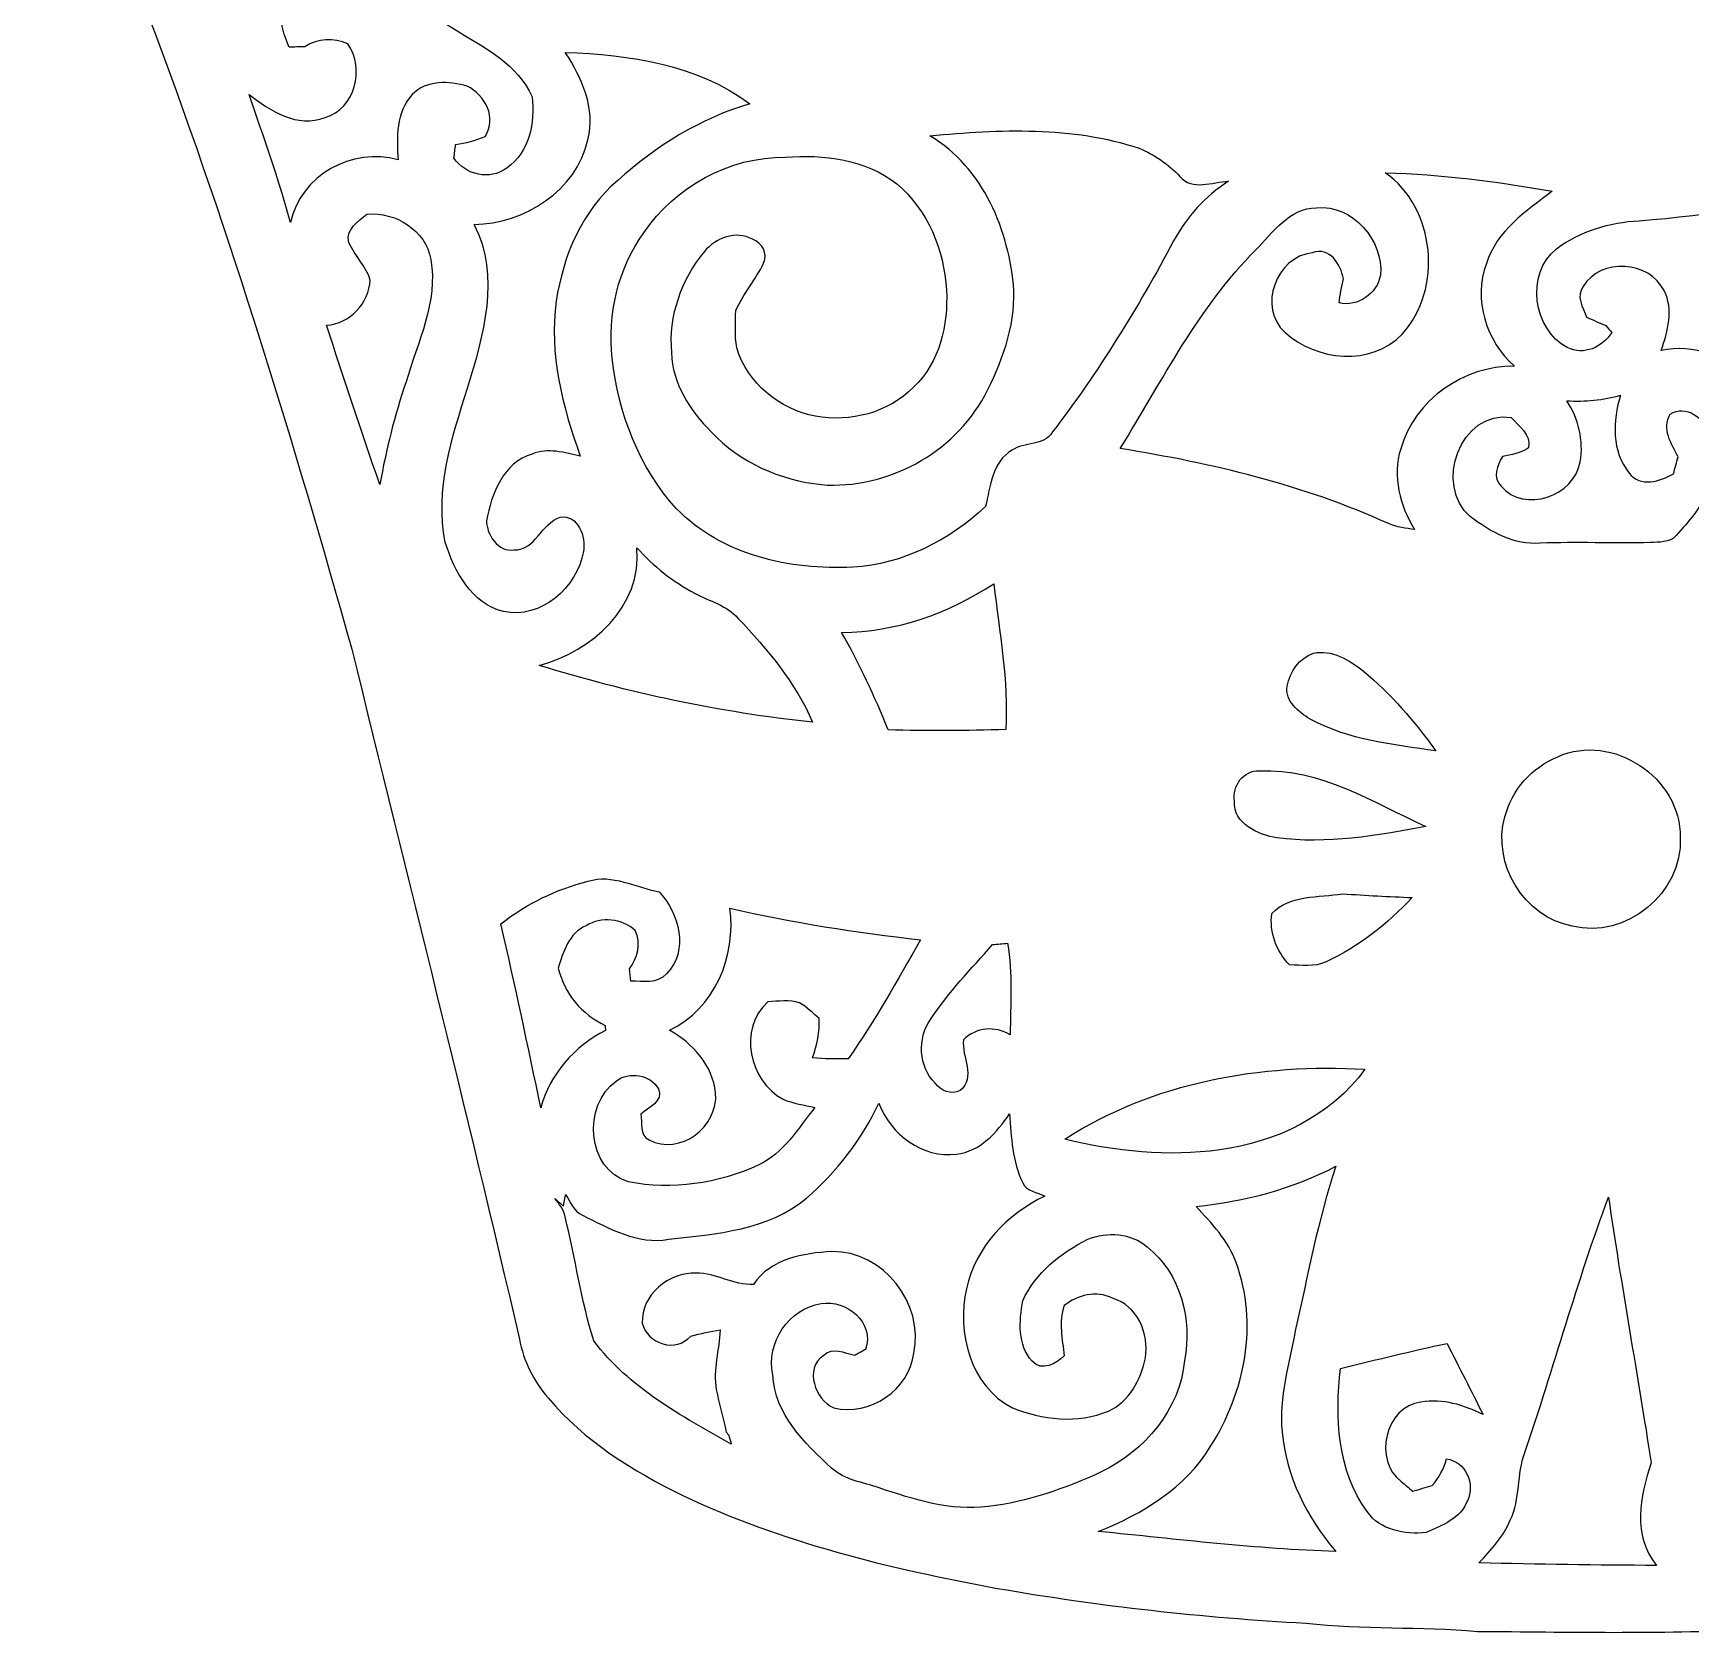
# Model space of a CAD drawing. Header units: centimetres. Extents: x -11.5 to 10.3, y -13.2 to 13.5.
# Drawn here: x -11.48 to -0.26, y -13.19 to -2.36 of the extents above; entities that cross this region are included whole.
import ezdxf

# ---------------------------------------------------------------- set-up
doc = ezdxf.new("R2010")
doc.units = ezdxf.units.CM
doc.header["$MEASUREMENT"] = 0
doc.layers.add('Camada 1', color=7, linetype='Continuous')

msp = doc.modelspace()

# ---------------------------------------------------------------- linework, layer by layer
at = {"layer": 'Camada 1', "color": 156}
for points, knots in [([(-0.26134, 13.4301), (0.40399, 13.52499), (1.09402, 13.46854), (1.72478, 13.23042), (1.72478, 13.23042), (1.97243, 13.12988), (2.21338, 13.00182), (2.40987, 12.81838), (2.40987, 12.81838), (2.46915, 12.7711), (2.44128, 12.68821), (2.44269, 12.62329), (2.44269, 12.62329), (2.10014, 12.47195), (1.73996, 12.25182), (1.60767, 11.8814), (1.60767, 11.8814), (1.56815, 11.69937), (1.57168, 11.49864), (1.65459, 11.3286), (1.65459, 11.3286), (1.7823, 11.03967), (2.01865, 10.8213), (2.24902, 10.61422), (2.24902, 10.61422), (2.57004, 10.35141), (2.91859, 10.12245), (3.28548, 9.92912), (3.28548, 9.92912), (3.56875, 9.76932), (3.87673, 9.66243), (4.17237, 9.52802), (4.17237, 9.52802), (4.77314, 9.2719), (5.37498, 9.01649), (5.9606, 8.72615), (5.9606, 8.72615), (6.30137, 8.54694), (6.63368, 8.34198), (6.91522, 8.0774), (6.91522, 8.0774), (7.09407, 7.91582), (7.17062, 7.68016), (7.25282, 7.46109), (7.25282, 7.46109), (7.43203, 6.93404), (7.54703, 6.37172), (7.47718, 5.81397), (7.47718, 5.81397), (7.43732, 5.58713), (7.37522, 5.35714), (7.23623, 5.1691), (7.23623, 5.1691), (7.9164, 5.08055), (8.57396, 4.78597), (9.05868, 4.29561), (9.05868, 4.29561), (9.65241, 3.69414), (9.99284, 2.80795), (9.83938, 1.96446), (9.83938, 1.96446), (9.76882, 1.59192), (9.61397, 1.23033), (9.6337, 0.84439), (9.6337, 0.84439), (9.64888, 0.4775), (9.6069, 0.11203), (9.61502, -0.2545), (9.61502, -0.2545), (9.61713, -0.45769), (9.84608, -0.53707), (10.00977, -0.57834), (10.00977, -0.57834), (10.10396, -0.59951), (10.2733, -0.60799), (10.25284, -0.74768), (10.25284, -0.74768), (10.10961, -1.08105), (9.93992, -1.40385), (9.79564, -1.73758), (9.79564, -1.73758), (9.149, -3.17338), (8.57997, -4.6441), (8.08608, -6.13919), (8.08608, -6.13919), (7.85571, -6.80735), (7.728, -7.50409), (7.55302, -8.18742), (7.55302, -8.18742), (7.30644, -9.21788), (7.06408, -10.24976), (6.87463, -11.29221), (6.87463, -11.29221), (6.78892, -11.67921), (6.45836, -11.94909), (6.13097, -12.13853), (6.13097, -12.13853), (5.43777, -12.52976), (4.6479, -12.69944), (3.8732, -12.84514), (3.8732, -12.84514), (2.63988, -13.05575), (1.38823, -13.13477), (0.13906, -13.16193), (0.13906, -13.16193), (-0.47513, -13.19051), (-1.09073, -13.17852), (-1.70527, -13.17357), (-1.70527, -13.17357), (-2.09155, -13.14042), (-2.48101, -13.16088), (-2.86661, -13.11854), (-2.86661, -13.11854), (-3.56687, -13.08044), (-4.26502, -13.00247), (-4.95611, -12.88253), (-4.95611, -12.88253), (-5.68425, -12.74883), (-6.41237, -12.57278), (-7.08371, -12.25353), (-7.08371, -12.25353), (-7.42238, -12.08949), (-7.75117, -11.88452), (-7.99599, -11.59419), (-7.99599, -11.59419), (-8.09301, -11.48024), (-8.16356, -11.34408), (-8.18967, -11.19626), (-8.18967, -11.19626), (-8.55267, -9.63557), (-8.94355, -8.08122), (-9.32492, -6.52513), (-9.32492, -6.52513), (-9.72002, -5.12213), (-10.14513, -3.72619), (-10.65525, -2.36023), (-10.65525, -2.36023), (-10.88136, -1.78697), (-11.0948, -1.19994), (-11.43663, -0.68278), (-11.43663, -0.68278), (-11.48145, -0.62774), (-11.45957, -0.55683), (-11.45041, -0.49438), (-11.45041, -0.49438), (-11.34633, -0.44288), (-11.23802, -0.40056), (-11.12619, -0.36916), (-11.12619, -0.36916), (-11.04294, -0.33953), (-10.94346, -0.31517), (-10.89547, -0.23333), (-10.89547, -0.23333), (-10.78047, -0.03119), (-10.74625, 0.20269), (-10.72015, 0.42987), (-10.72015, 0.42987), (-11.14066, 1.21446), (-11.38619, 2.10839), (-11.3435, 3.00235), (-11.3435, 3.00235), (-11.30187, 3.7989), (-10.98825, 4.58773), (-10.43793, 5.16945), (-10.43793, 5.16945), (-10.2566, 5.36489), (-10.00505, 5.53916), (-9.72424, 5.48341), (-9.72424, 5.48341), (-9.71684, 6.23977), (-9.51998, 7.01941), (-9.05715, 7.62866), (-9.05715, 7.62866), (-8.69132, 8.12079), (-8.12546, 8.44041), (-7.52822, 8.55576), (-7.52822, 8.55576), (-6.95177, 8.66901), (-6.36123, 8.69335), (-5.77527, 8.68312), (-5.77527, 8.68312), (-5.68318, 9.03625), (-5.60346, 9.39361), (-5.46659, 9.73299), (-5.46659, 9.73299), (-5.27325, 10.25897), (-5.04113, 10.78955), (-4.64037, 11.19348), (-4.64037, 11.19348), (-4.12954, 11.68772), (-3.52841, 12.07754), (-2.91494, 12.43174), (-2.91494, 12.43174), (-2.08874, 12.89422), (-1.21243, 13.31579), (-0.26134, 13.4301)], [0, 0, 0, 0, 0.02, 0.02, 0.02, 0.02, 0.04, 0.04, 0.04, 0.04, 0.06, 0.06, 0.06, 0.06, 0.08, 0.08, 0.08, 0.08, 0.1, 0.1, 0.1, 0.1, 0.12, 0.12, 0.12, 0.12, 0.14, 0.14, 0.14, 0.14, 0.16, 0.16, 0.16, 0.16, 0.18, 0.18, 0.18, 0.18, 0.2, 0.2, 0.2, 0.2, 0.22, 0.22, 0.22, 0.22, 0.24, 0.24, 0.24, 0.24, 0.26, 0.26, 0.26, 0.26, 0.28, 0.28, 0.28, 0.28, 0.3, 0.3, 0.3, 0.3, 0.32, 0.32, 0.32, 0.32, 0.34, 0.34, 0.34, 0.34, 0.36, 0.36, 0.36, 0.36, 0.38, 0.38, 0.38, 0.38, 0.4, 0.4, 0.4, 0.4, 0.42, 0.42, 0.42, 0.42, 0.44, 0.44, 0.44, 0.44, 0.46, 0.46, 0.46, 0.46, 0.48, 0.48, 0.48, 0.48, 0.5, 0.5, 0.5, 0.5, 0.52, 0.52, 0.52, 0.52, 0.54, 0.54, 0.54, 0.54, 0.56, 0.56, 0.56, 0.56, 0.58, 0.58, 0.58, 0.58, 0.6, 0.6, 0.6, 0.6, 0.62, 0.62, 0.62, 0.62, 0.64, 0.64, 0.64, 0.64, 0.66, 0.66, 0.66, 0.66, 0.68, 0.68, 0.68, 0.68, 0.7, 0.7, 0.7, 0.7, 0.72, 0.72, 0.72, 0.72, 0.74, 0.74, 0.74, 0.74, 0.76, 0.76, 0.76, 0.76, 0.78, 0.78, 0.78, 0.78, 0.8, 0.8, 0.8, 0.8, 0.82, 0.82, 0.82, 0.82, 0.84, 0.84, 0.84, 0.84, 0.86, 0.86, 0.86, 0.86, 0.88, 0.88, 0.88, 0.88, 0.9, 0.9, 0.9, 0.9, 0.92, 0.92, 0.92, 0.92, 0.94, 0.94, 0.94, 0.94, 0.96, 0.96, 0.96, 0.96, 1, 1, 1, 1]), ([(-9.76307, -2.16937), (-9.76307, -2.16937), (-9.76307, -2.16937), (-9.76307, -2.16937), (-9.76307, -2.16937), (-9.83785, -2.25299), (-9.78212, -2.36411), (-9.7486, -2.45266), (-9.7486, -2.45266), (-9.72248, -2.45159), (-9.66957, -2.44984), (-9.64345, -2.44877), (-9.64345, -2.44877), (-9.55175, -2.39127), (-9.44874, -2.38774), (-9.35102, -2.43008), (-9.35102, -2.43008), (-9.23532, -2.59553), (-9.2995, -2.87071), (-9.50517, -2.9275), (-9.50517, -2.9275), (-9.69074, -3.00229), (-9.87841, -2.8827), (-10.02025, -2.77158), (-10.02025, -2.77158), (-9.92287, -3.05909), (-9.8174, -3.34484), (-9.74012, -3.63905), (-9.74012, -3.63905), (-9.67239, -3.3219), (-9.31996, -3.12399), (-9.01128, -3.21501), (-9.01128, -3.21501), (-9.02223, -3.06508), (-9.02575, -2.89045), (-8.91568, -2.77299), (-8.91568, -2.77299), (-8.82114, -2.67279), (-8.66591, -2.6809), (-8.54385, -2.71476), (-8.54385, -2.71476), (-8.4211, -2.77862), (-8.34066, -2.92784), (-8.42215, -3.05697), (-8.42215, -3.05697), (-8.48635, -3.08306), (-8.55303, -3.10177), (-8.62181, -3.10952), (-8.62181, -3.10952), (-8.6257, -3.14058), (-8.62958, -3.17162), (-8.63346, -3.20302), (-8.63346, -3.20302), (-8.55408, -3.31661), (-8.39041, -3.35683), (-8.27646, -3.27004), (-8.27646, -3.27004), (-8.12088, -3.16385), (-8.08526, -2.96348), (-8.10465, -2.7878), (-8.10465, -2.7878), (-8.19991, -2.56731), (-8.42461, -2.45512), (-8.61937, -2.33694), (-8.61937, -2.33694), (-8.83243, -2.20642), (-9.06984, -2.11504), (-9.31645, -2.07307), (-9.31645, -2.07307), (-9.46638, -2.05896), (-9.66182, -2.02755), (-9.76307, -2.16937)], [0, 0, 0, 0, 0.05263158, 0.05263158, 0.05263158, 0.05263158, 0.10526316, 0.10526316, 0.10526316, 0.10526316, 0.15789474, 0.15789474, 0.15789474, 0.15789474, 0.21052632, 0.21052632, 0.21052632, 0.21052632, 0.26315789, 0.26315789, 0.26315789, 0.26315789, 0.31578947, 0.31578947, 0.31578947, 0.31578947, 0.36842105, 0.36842105, 0.36842105, 0.36842105, 0.42105263, 0.42105263, 0.42105263, 0.42105263, 0.47368421, 0.47368421, 0.47368421, 0.47368421, 0.52631579, 0.52631579, 0.52631579, 0.52631579, 0.57894737, 0.57894737, 0.57894737, 0.57894737, 0.63157895, 0.63157895, 0.63157895, 0.63157895, 0.68421053, 0.68421053, 0.68421053, 0.68421053, 0.73684211, 0.73684211, 0.73684211, 0.73684211, 0.78947368, 0.78947368, 0.78947368, 0.78947368, 0.84210526, 0.84210526, 0.84210526, 0.84210526, 0.89473684, 0.89473684, 0.89473684, 0.89473684, 1, 1, 1, 1]), ([(-7.87993, -2.48687), (-7.87993, -2.48687), (-7.87993, -2.48687), (-7.87993, -2.48687), (-7.87993, -2.48687), (-7.76669, -2.66009), (-7.67355, -2.86718), (-7.72683, -3.07814), (-7.72683, -3.07814), (-7.80267, -3.42421), (-8.15652, -3.6447), (-8.49694, -3.65245), (-8.49694, -3.65245), (-8.30996, -4.00311), (-8.43484, -4.40529), (-8.54139, -4.76017), (-8.54139, -4.76017), (-8.64758, -5.09531), (-8.76258, -5.44774), (-8.69202, -5.80264), (-8.69202, -5.80264), (-8.63204, -5.99949), (-8.51317, -6.21856), (-8.29868, -6.27148), (-8.29868, -6.27148), (-8.04326, -6.32545), (-7.7988, -6.10884), (-7.75716, -5.86508), (-7.75716, -5.86508), (-7.73706, -5.767), (-7.79385, -5.61495), (-7.91379, -5.63188), (-7.91379, -5.63188), (-8.04255, -5.67352), (-8.08066, -5.85802), (-8.22637, -5.85485), (-8.22637, -5.85485), (-8.33325, -5.87037), (-8.41333, -5.7536), (-8.41297, -5.65729), (-8.41297, -5.65729), (-8.37947, -5.47596), (-8.29939, -5.26078), (-8.10289, -5.20538), (-8.10289, -5.20538), (-7.9967, -5.15953), (-7.88451, -5.19763), (-7.77797, -5.21985), (-7.77797, -5.21985), (-7.89863, -4.88576), (-7.99141, -4.52735), (-7.94061, -4.17034), (-7.94061, -4.17034), (-7.89686, -3.86307), (-7.76245, -3.55897), (-7.52469, -3.3533), (-7.52469, -3.3533), (-7.26644, -3.12258), (-6.96553, -2.93174), (-6.63039, -2.83612), (-6.63039, -2.83612), (-6.98704, -2.56661), (-7.44566, -2.5031), (-7.87993, -2.48687)], [0, 0, 0, 0, 0.05882353, 0.05882353, 0.05882353, 0.05882353, 0.11764706, 0.11764706, 0.11764706, 0.11764706, 0.17647059, 0.17647059, 0.17647059, 0.17647059, 0.23529412, 0.23529412, 0.23529412, 0.23529412, 0.29411765, 0.29411765, 0.29411765, 0.29411765, 0.35294118, 0.35294118, 0.35294118, 0.35294118, 0.41176471, 0.41176471, 0.41176471, 0.41176471, 0.47058824, 0.47058824, 0.47058824, 0.47058824, 0.52941176, 0.52941176, 0.52941176, 0.52941176, 0.58823529, 0.58823529, 0.58823529, 0.58823529, 0.64705882, 0.64705882, 0.64705882, 0.64705882, 0.70588235, 0.70588235, 0.70588235, 0.70588235, 0.76470588, 0.76470588, 0.76470588, 0.76470588, 0.82352941, 0.82352941, 0.82352941, 0.82352941, 0.88235294, 0.88235294, 0.88235294, 0.88235294, 1, 1, 1, 1]), ([(-5.41119, -3.05097), (-5.41119, -3.05097), (-5.41119, -3.05097), (-5.41119, -3.05097), (-5.41119, -3.05097), (-5.05066, -3.26898), (-4.87461, -3.69231), (-4.84321, -4.09801), (-4.84321, -4.09801), (-4.83617, -4.34814), (-4.92648, -4.59155), (-5.04077, -4.81028), (-5.04077, -4.81028), (-5.25351, -5.20114), (-5.70259, -5.44667), (-6.14603, -5.41281), (-6.14603, -5.41281), (-6.42472, -5.38247), (-6.69883, -5.26288), (-6.89144, -5.05615), (-6.89144, -5.05615), (-7.03397, -4.91188), (-7.15568, -4.72842), (-7.16131, -4.51924), (-7.16131, -4.51924), (-7.18319, -4.27264), (-7.095, -4.02323), (-6.93802, -3.83413), (-6.93802, -3.83413), (-6.86145, -3.74383), (-6.72387, -3.68914), (-6.61346, -3.75229), (-6.61346, -3.75229), (-6.54855, -3.77346), (-6.50516, -3.84931), (-6.53796, -3.91421), (-6.53796, -3.91421), (-6.59053, -4.0264), (-6.6752, -4.12129), (-6.72599, -4.23524), (-6.72599, -4.23524), (-6.7274, -4.31885), (-6.73411, -4.40317), (-6.71929, -4.48642), (-6.71929, -4.48642), (-6.64839, -4.72525), (-6.42791, -4.90235), (-6.18696, -4.94998), (-6.18696, -4.94998), (-5.95234, -4.9923), (-5.69271, -4.92633), (-5.52372, -4.75347), (-5.52372, -4.75347), (-5.34487, -4.58802), (-5.28701, -4.32943), (-5.29971, -4.09483), (-5.29971, -4.09483), (-5.31595, -3.82496), (-5.42566, -3.55191), (-5.63662, -3.37622), (-5.63662, -3.37622), (-5.84863, -3.21148), (-6.13015, -3.17479), (-6.39085, -3.19737), (-6.39085, -3.19737), (-6.76938, -3.19208), (-7.13698, -3.39705), (-7.3483, -3.70819), (-7.3483, -3.70819), (-7.52433, -3.9509), (-7.59383, -4.26135), (-7.56172, -4.55732), (-7.56172, -4.55732), (-7.52257, -4.92881), (-7.38041, -5.29745), (-7.1271, -5.5758), (-7.1271, -5.5758), (-6.82125, -5.88906), (-6.3577, -5.99348), (-5.93331, -5.97162), (-5.93331, -5.97162), (-5.59357, -5.95221), (-5.28172, -5.78924), (-5.03512, -5.56133), (-5.03512, -5.56133), (-5.00196, -5.42623), (-4.99068, -5.25688), (-4.85627, -5.17963), (-4.85627, -5.17963), (-4.77266, -5.11966), (-4.63966, -5.15563), (-4.58252, -5.05615), (-4.58252, -5.05615), (-4.27031, -4.65153), (-4.0029, -4.21372), (-3.76195, -3.76357), (-3.76195, -3.76357), (-3.67553, -3.59989), (-3.54641, -3.45983), (-3.39119, -3.35929), (-3.39119, -3.35929), (-3.49949, -3.36282), (-3.63743, -3.42773), (-3.71927, -3.32649), (-3.71927, -3.32649), (-3.79618, -3.24323), (-3.89213, -3.1822), (-3.99443, -3.13598), (-3.99443, -3.13598), (-4.45023, -2.98395), (-4.93988, -3.00863), (-5.41119, -3.05097)], [0, 0, 0, 0, 0.03448276, 0.03448276, 0.03448276, 0.03448276, 0.06896552, 0.06896552, 0.06896552, 0.06896552, 0.10344828, 0.10344828, 0.10344828, 0.10344828, 0.13793103, 0.13793103, 0.13793103, 0.13793103, 0.17241379, 0.17241379, 0.17241379, 0.17241379, 0.20689655, 0.20689655, 0.20689655, 0.20689655, 0.24137931, 0.24137931, 0.24137931, 0.24137931, 0.27586207, 0.27586207, 0.27586207, 0.27586207, 0.31034483, 0.31034483, 0.31034483, 0.31034483, 0.34482759, 0.34482759, 0.34482759, 0.34482759, 0.37931034, 0.37931034, 0.37931034, 0.37931034, 0.4137931, 0.4137931, 0.4137931, 0.4137931, 0.44827586, 0.44827586, 0.44827586, 0.44827586, 0.48275862, 0.48275862, 0.48275862, 0.48275862, 0.51724138, 0.51724138, 0.51724138, 0.51724138, 0.55172414, 0.55172414, 0.55172414, 0.55172414, 0.5862069, 0.5862069, 0.5862069, 0.5862069, 0.62068966, 0.62068966, 0.62068966, 0.62068966, 0.65517241, 0.65517241, 0.65517241, 0.65517241, 0.68965517, 0.68965517, 0.68965517, 0.68965517, 0.72413793, 0.72413793, 0.72413793, 0.72413793, 0.75862069, 0.75862069, 0.75862069, 0.75862069, 0.79310345, 0.79310345, 0.79310345, 0.79310345, 0.82758621, 0.82758621, 0.82758621, 0.82758621, 0.86206897, 0.86206897, 0.86206897, 0.86206897, 0.89655172, 0.89655172, 0.89655172, 0.89655172, 0.93103448, 0.93103448, 0.93103448, 0.93103448, 1, 1, 1, 1]), ([(-2.32933, -3.30179), (-2.32933, -3.30179), (-2.32933, -3.30179), (-2.32933, -3.30179), (-2.32933, -3.30179), (-1.98854, -3.54238), (-1.93774, -4.08814), (-2.21502, -4.39506), (-2.21502, -4.39506), (-2.42281, -4.61377), (-2.79888, -4.57532), (-3.00877, -4.38129), (-3.00877, -4.38129), (-3.19609, -4.21619), (-3.06663, -3.86765), (-2.82392, -3.84436), (-2.82392, -3.84436), (-2.70469, -3.80063), (-2.63131, -3.92022), (-2.61331, -4.02004), (-2.61331, -4.02004), (-2.62531, -4.07403), (-2.63484, -4.128), (-2.64224, -4.18303), (-2.64224, -4.18303), (-2.51488, -4.20985), (-2.38507, -4.12236), (-2.36214, -3.99465), (-2.36214, -3.99465), (-2.3392, -3.7604), (-2.55157, -3.51487), (-2.79429, -3.53921), (-2.79429, -3.53921), (-2.97773, -3.53921), (-3.09168, -3.70714), (-3.2074, -3.82531), (-3.2074, -3.82531), (-3.59368, -4.21302), (-3.83816, -4.70832), (-4.12355, -5.16834), (-4.12355, -5.16834), (-3.50231, -5.26853), (-2.88178, -5.41458), (-2.30711, -5.67634), (-2.30711, -5.67634), (-2.25137, -5.70104), (-2.19068, -5.70774), (-2.13072, -5.7162), (-2.13072, -5.7162), (-2.23195, -5.55604), (-2.2824, -5.35531), (-2.22525, -5.1701), (-2.22525, -5.1701), (-2.13106, -4.83813), (-1.79699, -4.60673), (-1.4555, -4.6106), (-1.4555, -4.6106), (-1.6467, -4.44338), (-1.73665, -4.15799), (-1.64529, -3.91633), (-1.64529, -3.91633), (-1.5758, -3.6962), (-1.37612, -3.55826), (-1.19903, -3.42738), (-1.19903, -3.42738), (-1.57261, -3.3607), (-1.94973, -3.31273), (-2.32933, -3.30179)], [0, 0, 0, 0, 0.05555556, 0.05555556, 0.05555556, 0.05555556, 0.11111111, 0.11111111, 0.11111111, 0.11111111, 0.16666667, 0.16666667, 0.16666667, 0.16666667, 0.22222222, 0.22222222, 0.22222222, 0.22222222, 0.27777778, 0.27777778, 0.27777778, 0.27777778, 0.33333333, 0.33333333, 0.33333333, 0.33333333, 0.38888889, 0.38888889, 0.38888889, 0.38888889, 0.44444444, 0.44444444, 0.44444444, 0.44444444, 0.5, 0.5, 0.5, 0.5, 0.55555556, 0.55555556, 0.55555556, 0.55555556, 0.61111111, 0.61111111, 0.61111111, 0.61111111, 0.66666667, 0.66666667, 0.66666667, 0.66666667, 0.72222222, 0.72222222, 0.72222222, 0.72222222, 0.77777778, 0.77777778, 0.77777778, 0.77777778, 0.83333333, 0.83333333, 0.83333333, 0.83333333, 0.88888889, 0.88888889, 0.88888889, 0.88888889, 1, 1, 1, 1]), ([(-0.612, -3.62706), (-0.612, -3.62706), (-0.612, -3.62706), (-0.612, -3.62706), (-0.612, -3.62706), (-0.81097, -3.63552), (-1.01029, -3.69867), (-1.17115, -3.81649), (-1.17115, -3.81649), (-1.38177, -3.98618), (-1.33061, -4.36119), (-1.09778, -4.48535), (-1.09778, -4.48535), (-0.98383, -4.54039), (-0.86036, -4.4836), (-0.79721, -4.38271), (-0.79721, -4.38271), (-0.80709, -4.37106), (-0.8272, -4.34777), (-0.83707, -4.33613), (-0.83707, -4.33613), (-0.88082, -4.3171), (-0.92457, -4.29805), (-0.96796, -4.27934), (-0.96796, -4.27934), (-0.99019, -4.21372), (-1.04203, -4.13576), (-0.98982, -4.07084), (-0.98982, -4.07084), (-0.87129, -3.87505), (-0.54181, -3.89693), (-0.44302, -4.09978), (-0.44302, -4.09978), (-0.37565, -4.22783), (-0.41833, -4.37565), (-0.46243, -4.50406), (-0.46243, -4.50406), (-0.24758, -4.45996), (-0.00099, -4.53617), (0.11119, -4.73478), (0.11119, -4.73478), (0.1708, -4.58097), (0.23218, -4.42751), (0.2858, -4.27159), (0.2858, -4.27159), (0.38846, -3.95972), (0.58425, -3.68139), (0.83402, -3.46936), (0.83402, -3.46936), (0.35036, -3.5071), (-0.1287, -3.58754), (-0.612, -3.62706)], [0, 0, 0, 0, 0.07142857, 0.07142857, 0.07142857, 0.07142857, 0.14285714, 0.14285714, 0.14285714, 0.14285714, 0.21428571, 0.21428571, 0.21428571, 0.21428571, 0.28571429, 0.28571429, 0.28571429, 0.28571429, 0.35714286, 0.35714286, 0.35714286, 0.35714286, 0.42857143, 0.42857143, 0.42857143, 0.42857143, 0.5, 0.5, 0.5, 0.5, 0.57142857, 0.57142857, 0.57142857, 0.57142857, 0.64285714, 0.64285714, 0.64285714, 0.64285714, 0.71428571, 0.71428571, 0.71428571, 0.71428571, 0.78571429, 0.78571429, 0.78571429, 0.78571429, 0.85714286, 0.85714286, 0.85714286, 0.85714286, 1, 1, 1, 1]), ([(-9.34432, -3.77628), (-9.34432, -3.77628), (-9.34432, -3.77628), (-9.34432, -3.77628), (-9.34432, -3.77628), (-9.3041, -3.86448), (-9.22791, -3.93292), (-9.20004, -4.02781), (-9.20004, -4.02781), (-9.20744, -4.18303), (-9.33867, -4.3245), (-9.49635, -4.33437), (-9.49635, -4.33437), (-9.37711, -4.69385), (-9.26177, -5.0551), (-9.13441, -5.41176), (-9.13441, -5.41176), (-9.09207, -5.1761), (-9.03564, -4.94328), (-8.95695, -4.71714), (-8.95695, -4.71714), (-8.87899, -4.44691), (-8.73929, -4.17704), (-8.78974, -3.88811), (-8.78974, -3.88811), (-8.82502, -3.69091), (-9.02892, -3.56426), (-9.2219, -3.5819), (-9.2219, -3.5819), (-9.28082, -3.63164), (-9.36902, -3.68385), (-9.34432, -3.77628)], [0, 0, 0, 0, 0.11111111, 0.11111111, 0.11111111, 0.11111111, 0.22222222, 0.22222222, 0.22222222, 0.22222222, 0.33333333, 0.33333333, 0.33333333, 0.33333333, 0.44444444, 0.44444444, 0.44444444, 0.44444444, 0.55555556, 0.55555556, 0.55555556, 0.55555556, 0.66666667, 0.66666667, 0.66666667, 0.66666667, 0.77777778, 0.77777778, 0.77777778, 0.77777778, 1, 1, 1, 1]), ([(-1.1006, -4.84449), (-1.1006, -4.84449), (-1.1006, -4.84449), (-1.1006, -4.84449), (-1.1006, -4.84449), (-1.02227, -4.96655), (-0.98524, -5.11331), (-1.00994, -5.25759), (-1.00994, -5.25759), (-1.0491, -5.48796), (-1.38811, -5.61037), (-1.54615, -5.4234), (-1.54615, -5.4234), (-1.60543, -5.36554), (-1.5712, -5.28229), (-1.53592, -5.22231), (-1.53592, -5.22231), (-1.47596, -5.20891), (-1.41174, -5.20185), (-1.36094, -5.1634), (-1.36094, -5.1634), (-1.34155, -5.07133), (-1.42375, -5.01735), (-1.47667, -4.95843), (-1.47667, -4.95843), (-1.82133, -4.90376), (-2.00406, -5.41917), (-1.75289, -5.63049), (-1.75289, -5.63049), (-1.61848, -5.73172), (-1.45584, -5.82381), (-1.28157, -5.80863), (-1.28157, -5.80863), (-1.03321, -5.79945), (-0.78451, -5.81146), (-0.53615, -5.80476), (-0.53615, -5.80476), (-0.47654, -5.80122), (-0.40598, -5.80758), (-0.36152, -5.75784), (-0.36152, -5.75784), (-0.27193, -5.66328), (-0.1922, -5.55781), (-0.12975, -5.4428), (-0.12975, -5.4428), (-0.0726, -5.32532), (-0.03662, -5.17222), (-0.12059, -5.05793), (-0.12059, -5.05793), (-0.1788, -4.96903), (-0.29097, -4.86636), (-0.40211, -4.93514), (-0.40211, -4.93514), (-0.45854, -5.03535), (-0.39399, -5.13589), (-0.34741, -5.22479), (-0.34741, -5.22479), (-0.35835, -5.26288), (-0.36895, -5.30098), (-0.37916, -5.33979), (-0.37916, -5.33979), (-0.46913, -5.39059), (-0.6053, -5.43256), (-0.67939, -5.33485), (-0.67939, -5.33485), (-0.7965, -5.18915), (-0.79192, -4.97855), (-0.73654, -4.8078), (-0.73654, -4.8078), (-0.85541, -4.83955), (-0.97784, -4.85296), (-1.1006, -4.84449)], [0, 0, 0, 0, 0.05263158, 0.05263158, 0.05263158, 0.05263158, 0.10526316, 0.10526316, 0.10526316, 0.10526316, 0.15789474, 0.15789474, 0.15789474, 0.15789474, 0.21052632, 0.21052632, 0.21052632, 0.21052632, 0.26315789, 0.26315789, 0.26315789, 0.26315789, 0.31578947, 0.31578947, 0.31578947, 0.31578947, 0.36842105, 0.36842105, 0.36842105, 0.36842105, 0.42105263, 0.42105263, 0.42105263, 0.42105263, 0.47368421, 0.47368421, 0.47368421, 0.47368421, 0.52631579, 0.52631579, 0.52631579, 0.52631579, 0.57894737, 0.57894737, 0.57894737, 0.57894737, 0.63157895, 0.63157895, 0.63157895, 0.63157895, 0.68421053, 0.68421053, 0.68421053, 0.68421053, 0.73684211, 0.73684211, 0.73684211, 0.73684211, 0.78947368, 0.78947368, 0.78947368, 0.78947368, 0.84210526, 0.84210526, 0.84210526, 0.84210526, 0.89473684, 0.89473684, 0.89473684, 0.89473684, 1, 1, 1, 1]), ([(-7.39486, -5.84003), (-7.39486, -5.84003), (-7.39486, -5.84003), (-7.39486, -5.84003), (-7.39486, -5.84003), (-7.35641, -6.23267), (-7.70249, -6.54735), (-8.05738, -6.6359), (-8.05738, -6.6359), (-7.45448, -6.82041), (-6.8336, -6.95516), (-6.20601, -7.02006), (-6.20601, -7.02006), (-6.321, -6.75161), (-6.51221, -6.52618), (-6.71082, -6.31628), (-6.71082, -6.31628), (-6.78702, -6.2288), (-6.90309, -6.20198), (-7.00152, -6.14942), (-7.00152, -6.14942), (-7.14862, -6.06934), (-7.28444, -5.96633), (-7.39486, -5.84003)], [0, 0, 0, 0, 0.14285714, 0.14285714, 0.14285714, 0.14285714, 0.28571429, 0.28571429, 0.28571429, 0.28571429, 0.42857143, 0.42857143, 0.42857143, 0.42857143, 0.57142857, 0.57142857, 0.57142857, 0.57142857, 0.71428571, 0.71428571, 0.71428571, 0.71428571, 1, 1, 1, 1]), ([(-6.00986, -6.41259), (-6.00986, -6.41259), (-6.00986, -6.41259), (-6.00986, -6.41259), (-6.00986, -6.41259), (-5.88815, -6.62426), (-5.78655, -6.8465), (-5.69377, -7.07264), (-5.69377, -7.07264), (-5.42883, -7.07898), (-5.16319, -7.07968), (-4.89791, -7.06945), (-4.89791, -7.06945), (-4.8799, -6.73821), (-4.9413, -6.41082), (-4.9794, -6.08345), (-4.9794, -6.08345), (-5.28489, -6.28276), (-5.64191, -6.41189), (-6.00986, -6.41259)], [0, 0, 0, 0, 0.16666667, 0.16666667, 0.16666667, 0.16666667, 0.33333333, 0.33333333, 0.33333333, 0.33333333, 0.5, 0.5, 0.5, 0.5, 0.66666667, 0.66666667, 0.66666667, 0.66666667, 1, 1, 1, 1]), ([(-2.81615, -6.5537), (-2.81615, -6.5537), (-2.81615, -6.5537), (-2.81615, -6.5537), (-2.81615, -6.5537), (-2.91141, -6.5865), (-2.97668, -6.6793), (-2.99325, -6.77631), (-2.99325, -6.77631), (-3.0116, -6.88037), (-2.91387, -6.94951), (-2.83874, -7.00031), (-2.83874, -7.00031), (-2.57732, -7.14037), (-2.27712, -7.17318), (-1.98783, -7.21446), (-1.98783, -7.21446), (-2.13036, -7.01585), (-2.29193, -6.82993), (-2.4796, -6.67258), (-2.4796, -6.67258), (-2.5752, -6.60097), (-2.69092, -6.52547), (-2.81615, -6.5537)], [0, 0, 0, 0, 0.14285714, 0.14285714, 0.14285714, 0.14285714, 0.28571429, 0.28571429, 0.28571429, 0.28571429, 0.42857143, 0.42857143, 0.42857143, 0.42857143, 0.57142857, 0.57142857, 0.57142857, 0.57142857, 0.71428571, 0.71428571, 0.71428571, 0.71428571, 1, 1, 1, 1]), ([(-1.16233, -7.25432), (-1.16233, -7.25432), (-1.16233, -7.25432), (-1.16233, -7.25432), (-1.16233, -7.25432), (-1.33519, -7.32628), (-1.47348, -7.47726), (-1.51969, -7.66001), (-1.51969, -7.66001), (-1.61071, -7.97751), (-1.39023, -8.33981), (-1.06461, -8.40084), (-1.06461, -8.40084), (-0.70231, -8.49257), (-0.3125, -8.17507), (-0.33367, -7.80112), (-0.33367, -7.80112), (-0.32554, -7.39754), (-0.79297, -7.08709), (-1.16233, -7.25432)], [0, 0, 0, 0, 0.16666667, 0.16666667, 0.16666667, 0.16666667, 0.33333333, 0.33333333, 0.33333333, 0.33333333, 0.5, 0.5, 0.5, 0.5, 0.66666667, 0.66666667, 0.66666667, 0.66666667, 1, 1, 1, 1]), ([(-3.35027, -7.55523), (-3.35027, -7.55523), (-3.35027, -7.55523), (-3.35027, -7.55523), (-3.35027, -7.55523), (-3.35874, -7.70834), (-3.18976, -7.78173), (-3.06276, -7.80395), (-3.06276, -7.80395), (-2.72584, -7.84627), (-2.38648, -7.78913), (-2.05556, -7.72598), (-2.05556, -7.72598), (-2.41328, -7.56229), (-2.77206, -7.32875), (-3.18058, -7.34992), (-3.18058, -7.34992), (-3.28994, -7.34285), (-3.3679, -7.45293), (-3.35027, -7.55523)], [0, 0, 0, 0, 0.16666667, 0.16666667, 0.16666667, 0.16666667, 0.33333333, 0.33333333, 0.33333333, 0.33333333, 0.5, 0.5, 0.5, 0.5, 0.66666667, 0.66666667, 0.66666667, 0.66666667, 1, 1, 1, 1]), ([(-7.72505, -8.09675), (-7.72505, -8.09675), (-7.72505, -8.09675), (-7.72505, -8.09675), (-7.72505, -8.09675), (-7.93991, -8.15002), (-8.14205, -8.24916), (-8.31596, -8.38567), (-8.31596, -8.38567), (-8.22001, -8.79948), (-8.13145, -9.21506), (-8.04538, -9.63098), (-8.04538, -9.63098), (-7.98612, -9.4038), (-7.81466, -9.21328), (-7.6083, -9.1064), (-7.6083, -9.1064), (-7.6083, -9.09792), (-7.60901, -9.08099), (-7.60901, -9.07217), (-7.60901, -9.07217), (-7.76951, -8.9981), (-7.88663, -8.85592), (-7.92756, -8.68412), (-7.92756, -8.68412), (-7.89299, -8.57441), (-7.85595, -8.4467), (-7.73882, -8.39872), (-7.73882, -8.39872), (-7.63686, -8.3317), (-7.49399, -8.35039), (-7.40616, -8.43118), (-7.40616, -8.43118), (-7.36416, -8.51866), (-7.39062, -8.61604), (-7.44602, -8.69047), (-7.44602, -8.69047), (-7.44354, -8.71128), (-7.43791, -8.75221), (-7.43508, -8.77302), (-7.43508, -8.77302), (-7.35324, -8.77338), (-7.25586, -8.79384), (-7.1952, -8.72258), (-7.1952, -8.72258), (-7.03891, -8.57124), (-7.10947, -8.30982), (-7.24529, -8.16801), (-7.24529, -8.16801), (-7.40404, -8.1405), (-7.56243, -8.04383), (-7.72505, -8.09675)], [0, 0, 0, 0, 0.07142857, 0.07142857, 0.07142857, 0.07142857, 0.14285714, 0.14285714, 0.14285714, 0.14285714, 0.21428571, 0.21428571, 0.21428571, 0.21428571, 0.28571429, 0.28571429, 0.28571429, 0.28571429, 0.35714286, 0.35714286, 0.35714286, 0.35714286, 0.42857143, 0.42857143, 0.42857143, 0.42857143, 0.5, 0.5, 0.5, 0.5, 0.57142857, 0.57142857, 0.57142857, 0.57142857, 0.64285714, 0.64285714, 0.64285714, 0.64285714, 0.71428571, 0.71428571, 0.71428571, 0.71428571, 0.78571429, 0.78571429, 0.78571429, 0.78571429, 0.85714286, 0.85714286, 0.85714286, 0.85714286, 1, 1, 1, 1]), ([(-3.09838, -8.31477), (-3.09838, -8.31477), (-3.09838, -8.31477), (-3.09838, -8.31477), (-3.09838, -8.31477), (-3.11319, -8.44528), (-3.06875, -8.56807), (-2.97843, -8.6626), (-2.97843, -8.6626), (-2.89623, -8.66508), (-2.8084, -8.67989), (-2.73078, -8.6425), (-2.73078, -8.6425), (-2.50818, -8.5423), (-2.31415, -8.38391), (-2.14729, -8.20752), (-2.14729, -8.20752), (-2.30392, -8.19975), (-2.46091, -8.19412), (-2.61754, -8.18106), (-2.61754, -8.18106), (-2.78265, -8.20787), (-2.96856, -8.18706), (-3.09838, -8.31477)], [0, 0, 0, 0, 0.14285714, 0.14285714, 0.14285714, 0.14285714, 0.28571429, 0.28571429, 0.28571429, 0.28571429, 0.42857143, 0.42857143, 0.42857143, 0.42857143, 0.57142857, 0.57142857, 0.57142857, 0.57142857, 0.71428571, 0.71428571, 0.71428571, 0.71428571, 1, 1, 1, 1]), ([(-6.76585, -8.27842), (-6.76585, -8.27842), (-6.76585, -8.27842), (-6.76585, -8.27842), (-6.76585, -8.27842), (-6.72, -8.60193), (-6.86888, -8.96212), (-7.17437, -9.10498), (-7.17437, -9.10498), (-7.01881, -9.19318), (-6.88051, -9.34487), (-6.86252, -9.52868), (-6.86252, -9.52868), (-6.83994, -9.75551), (-7.10347, -9.95835), (-7.31266, -9.84723), (-7.31266, -9.84723), (-7.38041, -9.81619), (-7.35924, -9.73187), (-7.36735, -9.6726), (-7.36735, -9.6726), (-7.3169, -9.62816), (-7.21352, -9.58759), (-7.24846, -9.50222), (-7.24846, -9.50222), (-7.29926, -9.4066), (-7.4506, -9.38121), (-7.53633, -9.44931), (-7.53633, -9.44931), (-7.76174, -9.6144), (-7.73847, -10.0455), (-7.45201, -10.13157), (-7.45201, -10.13157), (-7.15815, -10.18873), (-6.84452, -10.14356), (-6.57324, -10.01763), (-6.57324, -10.01763), (-6.40145, -9.9393), (-6.30478, -9.76891), (-6.19047, -9.62816), (-6.19047, -9.62816), (-6.2628, -9.61264), (-6.33653, -9.60029), (-6.40532, -9.57242), (-6.40532, -9.57242), (-6.6378, -9.44894), (-6.71013, -9.09687), (-6.50833, -8.91203), (-6.50833, -8.91203), (-6.43707, -8.91025), (-6.36334, -8.89685), (-6.29384, -8.91907), (-6.29384, -8.91907), (-6.24551, -8.94906), (-6.20494, -8.98928), (-6.1612, -9.02561), (-6.1612, -9.02561), (-6.15519, -9.11734), (-6.17778, -9.20658), (-6.20601, -9.29302), (-6.20601, -9.29302), (-6.12627, -9.29867), (-6.04619, -9.30148), (-5.96611, -9.29901), (-5.96611, -9.29901), (-5.78338, -9.04325), (-5.63168, -8.76668), (-5.47646, -8.49398), (-5.47646, -8.49398), (-5.90932, -8.44212), (-6.34147, -8.37897), (-6.76585, -8.27842)], [0, 0, 0, 0, 0.05263158, 0.05263158, 0.05263158, 0.05263158, 0.10526316, 0.10526316, 0.10526316, 0.10526316, 0.15789474, 0.15789474, 0.15789474, 0.15789474, 0.21052632, 0.21052632, 0.21052632, 0.21052632, 0.26315789, 0.26315789, 0.26315789, 0.26315789, 0.31578947, 0.31578947, 0.31578947, 0.31578947, 0.36842105, 0.36842105, 0.36842105, 0.36842105, 0.42105263, 0.42105263, 0.42105263, 0.42105263, 0.47368421, 0.47368421, 0.47368421, 0.47368421, 0.52631579, 0.52631579, 0.52631579, 0.52631579, 0.57894737, 0.57894737, 0.57894737, 0.57894737, 0.63157895, 0.63157895, 0.63157895, 0.63157895, 0.68421053, 0.68421053, 0.68421053, 0.68421053, 0.73684211, 0.73684211, 0.73684211, 0.73684211, 0.78947368, 0.78947368, 0.78947368, 0.78947368, 0.84210526, 0.84210526, 0.84210526, 0.84210526, 0.89473684, 0.89473684, 0.89473684, 0.89473684, 1, 1, 1, 1]), ([(-4.98751, -8.52537), (-4.98751, -8.52537), (-4.98751, -8.52537), (-4.98751, -8.52537), (-4.98751, -8.52537), (-5.13179, -8.69083), (-5.28737, -8.84817), (-5.40731, -9.03267), (-5.40731, -9.03267), (-5.49797, -9.16002), (-5.48915, -9.35193), (-5.37591, -9.46305), (-5.37591, -9.46305), (-5.33958, -9.51633), (-5.26762, -9.54455), (-5.20729, -9.51351), (-5.20729, -9.51351), (-5.09793, -9.42461), (-5.19847, -9.28455), (-5.18505, -9.17025), (-5.18505, -9.17025), (-5.09617, -9.08418), (-4.97375, -9.07465), (-4.86826, -9.13532), (-4.86826, -9.13532), (-4.86721, -8.92896), (-4.85169, -8.72151), (-4.88555, -8.51691), (-4.88555, -8.51691), (-4.91978, -8.51937), (-4.95399, -8.5222), (-4.98751, -8.52537)], [0, 0, 0, 0, 0.11111111, 0.11111111, 0.11111111, 0.11111111, 0.22222222, 0.22222222, 0.22222222, 0.22222222, 0.33333333, 0.33333333, 0.33333333, 0.33333333, 0.44444444, 0.44444444, 0.44444444, 0.44444444, 0.55555556, 0.55555556, 0.55555556, 0.55555556, 0.66666667, 0.66666667, 0.66666667, 0.66666667, 0.77777778, 0.77777778, 0.77777778, 0.77777778, 1, 1, 1, 1]), ([(-4.49855, -9.843), (-4.49855, -9.843), (-4.49855, -9.843), (-4.49855, -9.843), (-4.49855, -9.843), (-4.15707, -9.92661), (-3.79971, -9.96259), (-3.4501, -9.91496), (-3.4501, -9.91496), (-3.07121, -9.86417), (-2.6948, -9.68461), (-2.46761, -9.36923), (-2.46761, -9.36923), (-3.17, -9.3283), (-3.90131, -9.45601), (-4.49855, -9.843)], [0, 0, 0, 0, 0.2, 0.2, 0.2, 0.2, 0.4, 0.4, 0.4, 0.4, 0.6, 0.6, 0.6, 0.6, 1, 1, 1, 1]), ([(-6.24728, -10.24269), (-6.24728, -10.24269), (-6.24728, -10.24269), (-6.24728, -10.24269), (-6.24728, -10.24269), (-6.50621, -10.45789), (-6.85828, -10.48364), (-7.17932, -10.52034), (-7.17932, -10.52034), (-7.38886, -10.55808), (-7.58289, -10.44554), (-7.76386, -10.357), (-7.76386, -10.357), (-7.82277, -10.33125), (-7.84465, -10.26774), (-7.87781, -10.21799), (-7.87781, -10.21799), (-7.88134, -10.23741), (-7.8884, -10.27621), (-7.89228, -10.29561), (-7.89228, -10.29561), (-7.89228, -10.29561), (-7.95155, -10.2434), (-7.95155, -10.2434), (-7.95155, -10.2434), (-7.92156, -10.28044), (-7.8877, -10.31819), (-7.88134, -10.36829), (-7.88134, -10.36829), (-7.81115, -10.64663), (-7.77268, -10.93449), (-7.68731, -11.20789), (-7.68731, -11.20789), (-7.44989, -11.52293), (-7.09358, -11.71696), (-6.75633, -11.90745), (-6.75633, -11.90745), (-6.76056, -11.89193), (-6.76904, -11.8616), (-6.77326, -11.84642), (-6.77326, -11.84642), (-6.77326, -11.84642), (-6.79019, -11.82666), (-6.79019, -11.82666), (-6.79019, -11.82666), (-6.81172, -11.72965), (-6.83923, -11.63441), (-6.85758, -11.53703), (-6.85758, -11.53703), (-6.88157, -11.40192), (-6.83711, -11.26821), (-6.83148, -11.13382), (-6.83148, -11.13382), (-6.8985, -11.1444), (-6.96482, -11.15816), (-7.0308, -11.17509), (-7.0308, -11.17509), (-7.12922, -11.29116), (-7.32501, -11.22977), (-7.35853, -11.0876), (-7.35853, -11.0876), (-7.36876, -10.8957), (-7.17578, -10.74223), (-6.99374, -10.74857), (-6.99374, -10.74857), (-6.85935, -10.74611), (-6.74117, -10.83501), (-6.60605, -10.82549), (-6.60605, -10.82549), (-6.4921, -10.65192), (-6.26633, -10.61382), (-6.07476, -10.60324), (-6.07476, -10.60324), (-5.72834, -10.59654), (-5.44788, -10.95707), (-5.52161, -11.29045), (-5.52161, -11.29045), (-5.54806, -11.53915), (-5.82253, -11.72012), (-6.06137, -11.66051), (-6.06137, -11.66051), (-6.18837, -11.60724), (-6.26492, -11.39558), (-6.13085, -11.30738), (-6.13085, -11.30738), (-6.07335, -11.24635), (-5.98833, -11.29396), (-5.92026, -11.30597), (-5.92026, -11.30597), (-5.90225, -11.29574), (-5.86556, -11.27528), (-5.84722, -11.26504), (-5.84722, -11.26504), (-5.78231, -11.08549), (-5.97741, -10.92603), (-6.14708, -10.95566), (-6.14708, -10.95566), (-6.36546, -10.98599), (-6.52421, -11.22165), (-6.47411, -11.4372), (-6.47411, -11.4372), (-6.46353, -11.70496), (-6.26068, -11.89899), (-6.07689, -12.06868), (-6.07689, -12.06868), (-5.9894, -12.15157), (-5.86485, -12.16322), (-5.75585, -12.20237), (-5.75585, -12.20237), (-5.51914, -12.28174), (-5.27185, -12.36043), (-5.01855, -12.32973), (-5.01855, -12.32973), (-4.75185, -12.29658), (-4.49538, -12.20697), (-4.25231, -12.09514), (-4.25231, -12.09514), (-3.96022, -11.95262), (-3.71856, -11.67391), (-3.68857, -11.34159), (-3.68857, -11.34159), (-3.63283, -11.06607), (-3.71469, -10.7514), (-3.94012, -10.57218), (-3.94012, -10.57218), (-4.04841, -10.47553), (-4.21245, -10.46918), (-4.34262, -10.51856), (-4.34262, -10.51856), (-4.52359, -10.61065), (-4.69859, -10.74682), (-4.78289, -10.93661), (-4.78289, -10.93661), (-4.80759, -11.07102), (-4.82029, -11.23753), (-4.71904, -11.34512), (-4.71904, -11.34512), (-4.65379, -11.4178), (-4.55853, -11.36313), (-4.50244, -11.3088), (-4.50244, -11.3088), (-4.51619, -11.19556), (-4.54089, -11.0802), (-4.50315, -10.96906), (-4.50315, -10.96906), (-4.41036, -10.89709), (-4.28654, -10.86429), (-4.17647, -10.91826), (-4.17647, -10.91826), (-4.00785, -10.96625), (-3.92635, -11.15992), (-3.95352, -11.3222), (-3.95352, -11.3222), (-3.98315, -11.46789), (-4.06111, -11.62028), (-4.20363, -11.68273), (-4.20363, -11.68273), (-4.41072, -11.77163), (-4.65272, -11.74166), (-4.85663, -11.65875), (-4.85663, -11.65875), (-5.1399, -11.5134), (-5.22951, -11.14652), (-5.16461, -10.85441), (-5.16461, -10.85441), (-5.10392, -10.57289), (-4.88697, -10.3496), (-4.63332, -10.22752), (-4.63332, -10.22752), (-4.68482, -10.20213), (-4.75785, -10.19718), (-4.78359, -10.13827), (-4.78359, -10.13827), (-4.85451, -9.99363), (-4.86015, -9.82925), (-4.8725, -9.67155), (-4.8725, -9.67155), (-4.95752, -9.79714), (-5.07147, -9.9259), (-5.23163, -9.9432), (-5.23163, -9.9432), (-5.46164, -9.97317), (-5.67965, -9.81054), (-5.75726, -9.59924), (-5.75726, -9.59924), (-5.87367, -9.84441), (-6.04195, -10.06526), (-6.24728, -10.24269)], [0, 0, 0, 0, 0.02083333, 0.02083333, 0.02083333, 0.02083333, 0.04166667, 0.04166667, 0.04166667, 0.04166667, 0.0625, 0.0625, 0.0625, 0.0625, 0.08333333, 0.08333333, 0.08333333, 0.08333333, 0.10416667, 0.10416667, 0.10416667, 0.10416667, 0.125, 0.125, 0.125, 0.125, 0.14583333, 0.14583333, 0.14583333, 0.14583333, 0.16666667, 0.16666667, 0.16666667, 0.16666667, 0.1875, 0.1875, 0.1875, 0.1875, 0.20833333, 0.20833333, 0.20833333, 0.20833333, 0.22916667, 0.22916667, 0.22916667, 0.22916667, 0.25, 0.25, 0.25, 0.25, 0.27083333, 0.27083333, 0.27083333, 0.27083333, 0.29166667, 0.29166667, 0.29166667, 0.29166667, 0.3125, 0.3125, 0.3125, 0.3125, 0.33333333, 0.33333333, 0.33333333, 0.33333333, 0.35416667, 0.35416667, 0.35416667, 0.35416667, 0.375, 0.375, 0.375, 0.375, 0.39583333, 0.39583333, 0.39583333, 0.39583333, 0.41666667, 0.41666667, 0.41666667, 0.41666667, 0.4375, 0.4375, 0.4375, 0.4375, 0.45833333, 0.45833333, 0.45833333, 0.45833333, 0.47916667, 0.47916667, 0.47916667, 0.47916667, 0.5, 0.5, 0.5, 0.5, 0.52083333, 0.52083333, 0.52083333, 0.52083333, 0.54166667, 0.54166667, 0.54166667, 0.54166667, 0.5625, 0.5625, 0.5625, 0.5625, 0.58333333, 0.58333333, 0.58333333, 0.58333333, 0.60416667, 0.60416667, 0.60416667, 0.60416667, 0.625, 0.625, 0.625, 0.625, 0.64583333, 0.64583333, 0.64583333, 0.64583333, 0.66666667, 0.66666667, 0.66666667, 0.66666667, 0.6875, 0.6875, 0.6875, 0.6875, 0.70833333, 0.70833333, 0.70833333, 0.70833333, 0.72916667, 0.72916667, 0.72916667, 0.72916667, 0.75, 0.75, 0.75, 0.75, 0.77083333, 0.77083333, 0.77083333, 0.77083333, 0.79166667, 0.79166667, 0.79166667, 0.79166667, 0.8125, 0.8125, 0.8125, 0.8125, 0.83333333, 0.83333333, 0.83333333, 0.83333333, 0.85416667, 0.85416667, 0.85416667, 0.85416667, 0.875, 0.875, 0.875, 0.875, 0.89583333, 0.89583333, 0.89583333, 0.89583333, 0.91666667, 0.91666667, 0.91666667, 0.91666667, 0.9375, 0.9375, 0.9375, 0.9375, 0.95833333, 0.95833333, 0.95833333, 0.95833333, 1, 1, 1, 1]), ([(-3.61027, -10.29914), (-3.61027, -10.29914), (-3.61027, -10.29914), (-3.61027, -10.29914), (-3.61027, -10.29914), (-3.50373, -10.41202), (-3.39295, -10.52879), (-3.33969, -10.67802), (-3.33969, -10.67802), (-3.18445, -11.08724), (-3.28147, -11.55891), (-3.51148, -11.92085), (-3.51148, -11.92085), (-3.68116, -12.20202), (-3.97398, -12.37982), (-4.27207, -12.49765), (-4.27207, -12.49765), (-3.73656, -12.54951), (-3.20175, -12.61724), (-2.6634, -12.63276), (-2.6634, -12.63276), (-2.85884, -12.40592), (-3.00136, -12.12511), (-3.02818, -11.8242), (-3.02818, -11.8242), (-3.05145, -11.59136), (-2.9795, -11.36559), (-2.93857, -11.13911), (-2.93857, -11.13911), (-2.85391, -10.76657), (-2.78548, -10.38875), (-2.66376, -10.02608), (-2.66376, -10.02608), (-2.95656, -10.17955), (-3.28253, -10.26386), (-3.61027, -10.29914)], [0, 0, 0, 0, 0.1, 0.1, 0.1, 0.1, 0.2, 0.2, 0.2, 0.2, 0.3, 0.3, 0.3, 0.3, 0.4, 0.4, 0.4, 0.4, 0.5, 0.5, 0.5, 0.5, 0.6, 0.6, 0.6, 0.6, 0.7, 0.7, 0.7, 0.7, 0.8, 0.8, 0.8, 0.8, 1, 1, 1, 1]), ([(-1.38458, -11.96214), (-1.38458, -11.96214), (-1.38458, -11.96214), (-1.38458, -11.96214), (-1.38458, -11.96214), (-1.44068, -12.1103), (-1.41245, -12.27752), (-1.48371, -12.42146), (-1.48371, -12.42146), (-1.52958, -12.53399), (-1.61459, -12.62253), (-1.69574, -12.71073), (-1.69574, -12.71073), (-1.29499, -12.71955), (-0.89388, -12.72695), (-0.49277, -12.72695), (-0.49277, -12.72695), (-0.65928, -12.52905), (-0.60495, -12.2567), (-0.52945, -12.03411), (-0.52945, -12.03411), (-0.62189, -11.43368), (-0.7323, -10.83606), (-0.81838, -10.23494), (-0.81838, -10.23494), (-1.03109, -10.80185), (-1.18845, -11.38888), (-1.38458, -11.96214)], [0, 0, 0, 0, 0.125, 0.125, 0.125, 0.125, 0.25, 0.25, 0.25, 0.25, 0.375, 0.375, 0.375, 0.375, 0.5, 0.5, 0.5, 0.5, 0.625, 0.625, 0.625, 0.625, 0.75, 0.75, 0.75, 0.75, 1, 1, 1, 1]), ([(-2.63272, -11.3938), (-2.63272, -11.3938), (-2.63272, -11.3938), (-2.63272, -11.3938), (-2.63272, -11.3938), (-2.67222, -11.72331), (-2.65353, -12.08561), (-2.4528, -12.3636), (-2.4528, -12.3636), (-2.36249, -12.48989), (-2.19809, -12.51918), (-2.05276, -12.50542), (-2.05276, -12.50542), (-1.94656, -12.45603), (-1.81814, -12.41016), (-1.77405, -12.28987), (-1.77405, -12.28987), (-1.71796, -12.17839), (-1.78535, -12.0221), (-1.91481, -12.00658), (-1.91481, -12.00658), (-1.93068, -12.07397), (-1.96773, -12.13252), (-2.01112, -12.1858), (-2.01112, -12.1858), (-2.05522, -12.19815), (-2.09932, -12.2119), (-2.14305, -12.22566), (-2.14305, -12.22566), (-2.16951, -12.20378), (-2.19562, -12.18192), (-2.22103, -12.15968), (-2.22103, -12.15968), (-2.41365, -12.0214), (-2.32967, -11.64781), (-2.08803, -11.6217), (-2.08803, -11.6217), (-1.94162, -11.59665), (-1.79733, -11.64182), (-1.66787, -11.70708), (-1.66787, -11.70708), (-1.74688, -11.54515), (-1.83156, -11.38569), (-1.91128, -11.22448), (-1.91128, -11.22448), (-2.15294, -11.27633), (-2.39282, -11.33596), (-2.63272, -11.3938)], [0, 0, 0, 0, 0.07692308, 0.07692308, 0.07692308, 0.07692308, 0.15384615, 0.15384615, 0.15384615, 0.15384615, 0.23076923, 0.23076923, 0.23076923, 0.23076923, 0.30769231, 0.30769231, 0.30769231, 0.30769231, 0.38461538, 0.38461538, 0.38461538, 0.38461538, 0.46153846, 0.46153846, 0.46153846, 0.46153846, 0.53846154, 0.53846154, 0.53846154, 0.53846154, 0.61538462, 0.61538462, 0.61538462, 0.61538462, 0.69230769, 0.69230769, 0.69230769, 0.69230769, 0.76923077, 0.76923077, 0.76923077, 0.76923077, 0.84615385, 0.84615385, 0.84615385, 0.84615385, 1, 1, 1, 1])]:
    msp.add_open_spline(points, degree=3, knots=knots, dxfattribs=at)

doc.saveas('drawing.dxf')
